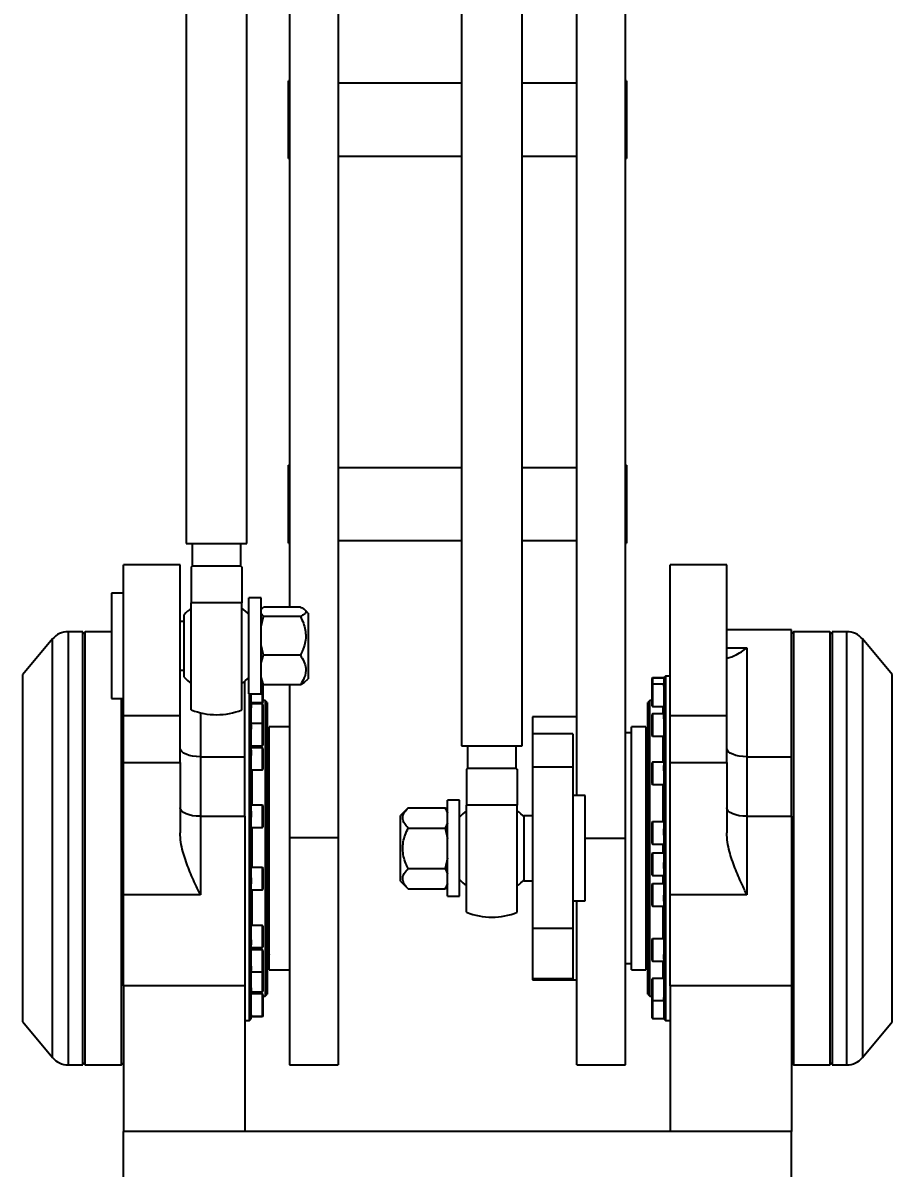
# Model space of a CAD drawing. Header units: millimetres. Extents: x 415 to 2018, y 500 to 823.
# Drawn here: x 1153.63 to 1175.1, y 707.58 to 735.87 of the extents above; entities that cross this region are included whole.
import ezdxf

# ---------------------------------------------------------------- set-up
doc = ezdxf.new("R2010")
doc.units = ezdxf.units.MM
doc.header["$PDSIZE"] = -1
doc.layers.get('Defpoints').update_dxf_attribs({"lineweight": 18})
doc.dimstyles.new('ISO-25', dxfattribs={"dimtxt": 2.5, "dimasz": 2.5, "dimexe": 1.25, "dimexo": 0.625, "dimtad": 1, "dimtoh": 1, "dimlfac": 10, "dimtxsty": 'Standard', "dimcen": 2.5, "dimadec": 0, "dimazin": 0, "dimtfac": 1, "dimtmove": 0, "dimatfit": 3, "dimfxl": 1, "dimarcsym": 0})

# ---------------------------------------------------------------- blocks, each defined once
blk = doc.blocks.new('*D61')
at = {"color": 0, "lineweight": -2}
for p, q in [((1155.093, 764.105), (1130.118, 764.105)), ((1131.368, 761.605), (1131.368, 687.427)), ((1153.743, 684.927), (1130.118, 684.927))]:
    blk.add_line(p, q, dxfattribs=at)
at = {"color": 0}
for points in [[(1130.951, 761.605), (1131.784, 761.605), (1131.368, 764.105)], [(1130.951, 687.427), (1131.784, 687.427), (1131.368, 684.927)]]:
    blk.add_solid(points, dxfattribs=at)
at = {"layer": 'Defpoints', "color": 0}
for p in [(1155.718, 764.105), (1131.368, 684.927), (1154.368, 684.927)]:
    blk.add_point(p, dxfattribs=at)
at = {"color": 0, "insert": (1129.493, 724.516), "char_height": 2.5, "width": 9.64286, "attachment_point": 5, "rotation": 90}
blk.add_mtext('\\A1;1021', dxfattribs=at)

msp = doc.modelspace()

# ---------------------------------------------------------------- linework, layer by layer
at = {"color": 161, "linetype": 'Continuous', "lineweight": 25, "true_color": 0x67adff}
for p, q in [((1157.6677, 758.0053), (1157.6677, 723.0053)), ((1159.1677, 723.0053), (1159.1677, 758.0053)), ((1160.2177, 755.4773), (1160.2177, 721.4372)), ((1161.4177, 755.4773), (1161.4177, 715.7387)), ((1168.5177, 715.7253), (1168.5177, 755.4773)), ((1167.3177, 716.7773), (1167.3177, 754.1773)), ((1164.4677, 753.0053), (1164.4677, 718.0053)), ((1165.9677, 718.0053), (1165.9677, 753.0053)), ((1160.2177, 734.4383), (1160.1927, 734.4383)), ((1160.1927, 732.5163), (1160.1927, 734.4383)), ((1168.5427, 734.4383), (1168.5177, 734.4383)), ((1168.5427, 734.4383), (1168.5427, 733.3367)), ((1164.4677, 734.3773), (1161.4177, 734.3773)), ((1167.3177, 734.3773), (1165.9677, 734.3773)), ((1168.5427, 733.3367), (1168.5427, 732.5163)), ((1160.1927, 732.5163), (1160.2177, 732.5163)), ((1161.4177, 732.5773), (1164.4677, 732.5773)), ((1165.9677, 732.5773), (1167.3177, 732.5773)), ((1168.5177, 732.5163), (1168.5427, 732.5163)), ((1160.2177, 724.9383), (1160.1927, 724.9383)), ((1160.1927, 723.0163), (1160.1927, 724.9383)), ((1164.4677, 724.8773), (1161.4177, 724.8773)), ((1167.3177, 724.8773), (1165.9677, 724.8773)), ((1168.5427, 724.9383), (1168.5177, 724.9383)), ((1168.5427, 724.9383), (1168.5427, 723.8367)), ((1168.5427, 723.8367), (1168.5427, 723.0163)), ((1161.4177, 723.0773), (1164.4677, 723.0773)), ((1165.9677, 723.0773), (1167.3177, 723.0773)), ((1157.6677, 723.0053), (1157.8739, 723.0053)), ((1157.8177, 723.0053), (1157.8177, 722.4493)), ((1157.8739, 723.0053), (1159.1677, 723.0053)), ((1159.0177, 722.4493), (1159.0177, 723.0053)), ((1160.1927, 723.0163), (1160.2177, 723.0163)), ((1168.5177, 723.0163), (1168.5427, 723.0163)), ((1157.5177, 722.4773), (1156.1177, 722.4773)), ((1156.1177, 718.7453), (1156.1177, 722.4773)), ((1157.5177, 718.7453), (1157.5177, 722.4773)), ((1157.8177, 722.4493), (1157.7927, 722.4181)), ((1157.7927, 722.428), (1157.7927, 721.5388)), ((1159.0177, 722.4493), (1157.8177, 722.4493)), ((1159.0427, 722.4181), (1159.0177, 722.4493)), ((1159.0427, 722.428), (1159.0427, 721.5388)), ((1171.0177, 722.4773), (1169.6177, 722.4773)), ((1169.6177, 718.7453), (1169.6177, 722.4773)), ((1171.0177, 718.7453), (1171.0177, 722.4773)), ((1156.1177, 721.7773), (1155.8177, 721.7773)), ((1155.8177, 721.7773), (1155.8177, 719.1773)), ((1159.5177, 721.6623), (1159.2177, 721.6623)), ((1159.2177, 720.4773), (1159.2177, 721.6623)), ((1159.5177, 720.4773), (1159.5177, 721.6623)), ((1157.7927, 718.8964), (1157.7927, 721.5388)), ((1159.0427, 721.5388), (1157.7927, 721.5388)), ((1159.0427, 718.8964), (1159.0427, 721.5388)), ((1159.5177, 721.3767), (1159.5763, 721.4372)), ((1160.4862, 721.4372), (1159.5763, 721.4372)), ((1160.6777, 721.2873), (1160.5928, 721.3723)), ((1157.6177, 719.7073), (1157.6177, 721.2473)), ((1159.5763, 721.2049), (1159.5177, 721.2653)), ((1159.5177, 720.9552), (1159.5763, 721.2049)), ((1160.4862, 721.2049), (1159.5763, 721.2049)), ((1160.6777, 721.2873), (1160.6777, 719.6673)), ((1155.1177, 720.8273), (1154.7519, 720.8273)), ((1154.7519, 720.8273), (1154.7519, 710.1273)), ((1155.1677, 720.8273), (1155.1177, 720.7773)), ((1155.1177, 710.1273), (1155.1177, 720.8273)), ((1155.8177, 720.8273), (1155.1677, 720.8273)), ((1155.1677, 710.1273), (1155.1677, 720.8273)), ((1157.6177, 721.0773), (1157.5177, 721.0773)), ((1172.6177, 720.8773), (1171.0177, 720.8773)), ((1172.6177, 717.7374), (1172.6177, 720.8773)), ((1172.6677, 720.8273), (1172.6177, 720.7773)), ((1173.5677, 720.8273), (1172.6677, 720.8273)), ((1172.6677, 720.8273), (1172.6677, 719.6035)), ((1173.6177, 720.7773), (1173.5677, 720.8273)), ((1173.5677, 720.8273), (1173.5677, 719.6035)), ((1173.9835, 720.8273), (1173.6177, 720.8273)), ((1173.6177, 720.8273), (1173.6177, 715.0155)), ((1173.9835, 715.0155), (1173.9835, 720.8273)), ((1154.3678, 720.6474), (1153.6336, 719.7664)), ((1154.3678, 715.3593), (1154.3678, 720.6474)), ((1175.1018, 719.7664), (1174.3676, 720.6474)), ((1174.3676, 720.6474), (1174.3676, 710.3072)), ((1159.2177, 719.2923), (1159.2177, 720.4773)), ((1159.5763, 720.245), (1159.5177, 720.4946)), ((1159.5177, 719.2923), (1159.5177, 720.4773)), ((1159.5177, 720.0558), (1159.5763, 720.245)), ((1160.4862, 720.245), (1159.5763, 720.245)), ((1171.0177, 720.4306), (1171.5177, 720.4306)), ((1171.5177, 720.4306), (1171.5177, 717.7374)), ((1153.6336, 711.1883), (1153.6336, 719.7664)), ((1157.5177, 719.8773), (1157.6177, 719.8773)), ((1159.5763, 719.5175), (1159.5177, 719.7067)), ((1169.1877, 719.6844), (1169.1677, 719.6644)), ((1169.1877, 719.6822), (1169.1677, 719.6622)), ((1169.4677, 719.6844), (1169.1877, 719.6844)), ((1169.1877, 719.6844), (1169.1877, 719.6822)), ((1169.4677, 719.6822), (1169.1877, 719.6822)), ((1169.1877, 719.6822), (1169.1877, 719.6193)), ((1169.5027, 719.7273), (1169.4677, 719.6923)), ((1169.4677, 719.6923), (1169.4677, 719.6822)), ((1169.4677, 719.6625), (1169.4677, 719.6822)), ((1169.6177, 719.7273), (1169.5027, 719.7273)), ((1169.5027, 719.7273), (1169.5027, 718.7552)), ((1175.1018, 715.1071), (1175.1018, 719.7664)), ((1159.1177, 717.7374), (1159.1177, 719.6079)), ((1159.5177, 719.5779), (1159.5763, 719.5175)), ((1159.5477, 719.08), (1159.5477, 719.5504)), ((1159.5677, 719.1), (1159.5677, 719.5287)), ((1160.4862, 719.5175), (1159.5763, 719.5175)), ((1160.2177, 719.5175), (1160.2177, 715.7387)), ((1160.5928, 719.5824), (1160.6777, 719.6673)), ((1169.1677, 719.6644), (1169.1677, 719.6622)), ((1169.1677, 719.6622), (1169.1677, 719.6039)), ((1169.1677, 719.6039), (1169.1677, 719.5091)), ((1169.1877, 719.5291), (1169.1677, 719.5091)), ((1169.1677, 719.5091), (1169.1677, 719.4507)), ((1169.1677, 719.4507), (1169.1677, 718.9991)), ((1169.1877, 719.6193), (1169.1877, 719.5291)), ((1169.4677, 719.5291), (1169.1877, 719.5291)), ((1169.1877, 719.5291), (1169.1877, 719.4662)), ((1169.1877, 719.4662), (1169.1877, 718.9791)), ((1169.4677, 719.6625), (1169.4677, 719.529)), ((1169.4677, 719.4845), (1169.4677, 719.529)), ((1169.4677, 719.4845), (1169.4677, 718.776)), ((1172.6677, 719.6035), (1172.6677, 710.1273)), ((1173.5677, 719.6035), (1173.5677, 710.1273)), ((1155.8177, 719.1773), (1156.1177, 719.1773)), ((1156.0677, 710.1273), (1156.0677, 719.1773)), ((1159.2177, 719.2923), (1159.5177, 719.2923)), ((1159.2327, 711.2273), (1159.2327, 719.2923)), ((1159.2677, 719.0342), (1159.2677, 719.2923)), ((1159.6177, 719.1273), (1159.5677, 719.1273)), ((1159.6677, 719.0773), (1159.6177, 719.1273)), ((1159.6177, 719.1273), (1159.6177, 711.8273)), ((1169.1177, 719.1273), (1169.0677, 719.0773)), ((1169.1677, 719.1273), (1169.1177, 719.1273)), ((1169.1177, 718.2924), (1169.1177, 719.1273)), ((1159.2677, 719.08), (1159.5477, 719.08)), ((1159.5477, 719.0468), (1159.2677, 719.0468)), ((1159.2677, 719.0342), (1159.2677, 718.9504)), ((1159.2677, 718.5246), (1159.2677, 718.9504)), ((1159.2877, 719.08), (1159.2877, 719.0468)), ((1159.5477, 719.08), (1159.5677, 719.1)), ((1159.5677, 719.0268), (1159.5477, 719.0468)), ((1159.5477, 718.5584), (1159.5477, 719.0468)), ((1159.5677, 718.5384), (1159.5677, 719.0268)), ((1159.6677, 719.0773), (1159.6677, 711.8773)), ((1169.0677, 713.1858), (1169.0677, 719.0773)), ((1169.1677, 718.9991), (1169.1877, 718.9791)), ((1169.1877, 718.9791), (1169.4677, 718.9791)), ((1169.4477, 718.7988), (1169.4477, 718.9791)), ((1157.5177, 718.7453), (1156.1177, 718.7453)), ((1156.1177, 717.5955), (1156.1177, 718.7453)), ((1157.5177, 717.5955), (1157.5177, 718.7453)), ((1158.0177, 718.8251), (1158.0177, 717.7374)), ((1159.5477, 718.5584), (1159.2677, 718.5584)), ((1159.5677, 718.5384), (1159.5477, 718.5584)), ((1159.5477, 718.0084), (1159.5477, 718.5584)), ((1167.3177, 718.7273), (1166.2177, 718.7273)), ((1166.2177, 718.7273), (1166.2177, 718.3022)), ((1169.1877, 718.7988), (1169.1677, 718.7788)), ((1169.1677, 718.7788), (1169.1677, 718.7204)), ((1169.1677, 718.7204), (1169.1677, 718.2688)), ((1169.4677, 718.7988), (1169.1877, 718.7988)), ((1169.1877, 718.7988), (1169.1877, 718.7359)), ((1169.1877, 718.7359), (1169.1877, 718.2488)), ((1169.4677, 718.6793), (1169.4677, 718.776)), ((1169.4677, 718.6793), (1169.4677, 717.5207)), ((1169.5027, 718.7552), (1169.5027, 711.2273)), ((1171.0177, 718.7453), (1169.6177, 718.7453)), ((1169.6177, 717.5955), (1169.6177, 718.7453)), ((1171.0177, 717.5955), (1171.0177, 718.7453)), ((1159.2677, 718.5246), (1159.2677, 718.4177)), ((1159.2677, 717.8979), (1159.2677, 718.4177)), ((1159.5677, 718.0284), (1159.5677, 718.5384)), ((1159.7177, 718.3273), (1159.6677, 718.3773)), ((1160.2177, 718.4773), (1159.7177, 718.4773)), ((1159.7177, 715.4773), (1159.7177, 718.4773)), ((1167.2177, 718.3022), (1166.2177, 718.3022)), ((1166.2177, 718.3022), (1166.2177, 717.4773)), ((1167.2177, 718.3022), (1167.2177, 717.4773)), ((1168.6677, 718.3273), (1168.5177, 718.3273)), ((1169.0177, 718.4773), (1168.6677, 718.4773)), ((1168.6677, 712.4773), (1168.6677, 718.4773)), ((1169.0177, 718.4773), (1169.0177, 712.4773)), ((1169.0677, 718.3773), (1169.0177, 718.3273)), ((1169.1177, 711.8273), (1169.1177, 718.2924)), ((1169.1677, 718.2688), (1169.1877, 718.2488)), ((1159.2677, 718.0084), (1159.5477, 718.0084)), ((1159.2877, 718.0084), (1159.2877, 717.9621)), ((1159.5477, 718.0084), (1159.5677, 718.0284)), ((1164.4677, 718.0053), (1164.6739, 718.0053)), ((1164.6177, 718.0053), (1164.6177, 717.4493)), ((1164.6739, 718.0053), (1165.9677, 718.0053)), ((1165.8177, 717.4493), (1165.8177, 718.0053)), ((1169.1877, 718.2488), (1169.4677, 718.2488)), ((1169.4477, 717.6047), (1169.4477, 718.2488)), ((1158.0177, 717.7374), (1158.0177, 716.2668)), ((1158.0177, 717.7374), (1159.1177, 717.7374)), ((1159.1177, 716.2668), (1159.1177, 717.7374)), ((1159.5477, 717.9621), (1159.2677, 717.9621)), ((1159.2677, 717.8979), (1159.2677, 717.7721)), ((1159.2677, 716.3931), (1159.2677, 717.7721)), ((1159.5677, 717.9421), (1159.5477, 717.9621)), ((1159.5477, 717.4121), (1159.5477, 717.9621)), ((1159.5677, 717.4321), (1159.5677, 717.9421)), ((1171.5177, 717.7374), (1171.5177, 716.2668)), ((1171.5177, 717.7374), (1172.6177, 717.7374)), ((1172.6177, 716.2668), (1172.6177, 717.7374)), ((1156.1177, 717.5955), (1157.5177, 717.5955)), ((1156.1177, 714.3245), (1156.1177, 717.5955)), ((1157.5177, 717.5955), (1157.5177, 715.8616)), ((1159.2677, 717.4121), (1159.5477, 717.4121)), ((1159.2877, 717.4121), (1159.2877, 716.541)), ((1159.5477, 717.4121), (1159.5677, 717.4321)), ((1164.6177, 717.4493), (1164.5927, 717.4181)), ((1164.5927, 717.428), (1164.5927, 716.5388)), ((1165.8177, 717.4493), (1164.6177, 717.4493)), ((1165.8427, 717.4181), (1165.8177, 717.4493)), ((1165.8427, 717.428), (1165.8427, 716.5388)), ((1167.2177, 717.4773), (1166.2177, 717.4773)), ((1166.2177, 717.4773), (1166.2177, 713.493)), ((1167.2177, 717.4773), (1167.2177, 713.493)), ((1169.1877, 717.6047), (1169.1677, 717.5847)), ((1169.1677, 717.5847), (1169.1677, 717.5264)), ((1169.1677, 717.5264), (1169.1677, 717.0747)), ((1169.4677, 717.6047), (1169.1877, 717.6047)), ((1169.1877, 717.6047), (1169.1877, 717.5418)), ((1169.1877, 717.5418), (1169.1877, 717.0547)), ((1169.4677, 717.3866), (1169.4677, 717.5207)), ((1169.6177, 717.5955), (1171.0177, 717.5955)), ((1169.6177, 714.3245), (1169.6177, 717.5955)), ((1171.0177, 717.5955), (1171.0177, 715.8616)), ((1169.4677, 717.3866), (1169.4677, 715.9544)), ((1169.1677, 717.0747), (1169.1877, 717.0547)), ((1169.1877, 717.0547), (1169.4677, 717.0547)), ((1169.4477, 716.1286), (1169.4477, 717.0547)), ((1164.4177, 716.6623), (1164.1177, 716.6623)), ((1164.1177, 715.4773), (1164.1177, 716.6623)), ((1164.4177, 715.4773), (1164.4177, 716.6623)), ((1167.5177, 716.7773), (1167.2177, 716.7773)), ((1167.5177, 715.6874), (1167.5177, 716.7773)), ((1159.5477, 716.541), (1159.2677, 716.541)), ((1159.2677, 716.3931), (1159.2677, 716.2444)), ((1159.5677, 716.521), (1159.5477, 716.541)), ((1159.5477, 715.991), (1159.5477, 716.541)), ((1159.5677, 716.011), (1159.5677, 716.521)), ((1163.1492, 716.4788), (1162.9577, 716.2873)), ((1162.9577, 715.4773), (1162.9577, 716.2873)), ((1163.1492, 716.4788), (1164.0591, 716.4788)), ((1164.1177, 716.3773), (1164.0591, 716.4788)), ((1164.0591, 716.4788), (1164.1177, 716.3486)), ((1164.5927, 713.8964), (1164.5927, 716.5388)), ((1165.8427, 716.5388), (1164.5927, 716.5388)), ((1165.8427, 713.8964), (1165.8427, 716.5388)), ((1158.0177, 716.2668), (1158.0177, 714.3245)), ((1158.0177, 716.2668), (1159.1177, 716.2668)), ((1159.1177, 716.2668), (1159.1177, 712.0814)), ((1159.2677, 714.7489), (1159.2677, 716.2444)), ((1159.5477, 715.991), (1159.5677, 716.011)), ((1164.1177, 716.1083), (1164.0591, 715.9781)), ((1166.2177, 716.2773), (1166.0177, 716.2773)), ((1166.0177, 715.6066), (1166.0177, 716.2773)), ((1169.1877, 716.1286), (1169.1677, 716.1086)), ((1169.1677, 716.1086), (1169.1677, 716.0503)), ((1169.1677, 716.0503), (1169.1677, 715.5986)), ((1169.4677, 716.1286), (1169.1877, 716.1286)), ((1169.1877, 716.1286), (1169.1877, 716.0657)), ((1169.1877, 716.0657), (1169.1877, 715.5786)), ((1171.5177, 716.2668), (1171.5177, 714.3245)), ((1171.5177, 716.2668), (1172.6177, 716.2668)), ((1172.6177, 716.2668), (1172.6177, 712.0814)), ((1159.2677, 715.991), (1159.5477, 715.991)), ((1159.2877, 715.991), (1159.2877, 714.9998)), ((1161.4177, 715.7387), (1160.2177, 715.7387)), ((1160.2177, 715.7387), (1160.2177, 710.1273)), ((1161.4177, 715.7387), (1161.4177, 710.1273)), ((1163.1492, 715.9781), (1164.0591, 715.9781)), ((1164.0591, 715.9781), (1164.1177, 715.7176)), ((1167.5177, 715.7253), (1168.5177, 715.7253)), ((1168.5177, 710.1273), (1168.5177, 715.7253)), ((1169.4677, 715.8032), (1169.4677, 715.9544)), ((1169.4677, 715.8032), (1169.4677, 715.1282)), ((1159.7177, 712.4773), (1159.7177, 715.4773)), ((1162.9577, 714.6673), (1162.9577, 715.4773)), ((1164.1177, 714.2923), (1164.1177, 715.4773)), ((1164.4177, 714.2923), (1164.4177, 715.4773)), ((1166.0177, 714.6773), (1166.0177, 715.6066)), ((1167.5177, 714.1773), (1167.5177, 715.6874)), ((1169.1677, 715.5986), (1169.1877, 715.5786)), ((1169.1877, 715.5786), (1169.4677, 715.5786)), ((1169.4477, 715.3543), (1169.4477, 715.5786)), ((1154.3678, 710.3072), (1154.3678, 715.3593)), ((1164.1177, 715.237), (1164.0591, 714.9766)), ((1169.1877, 715.3543), (1169.1677, 715.3343)), ((1169.1677, 715.3343), (1169.1677, 715.276)), ((1169.1677, 715.276), (1169.1677, 714.8243)), ((1169.4677, 715.3543), (1169.1877, 715.3543)), ((1169.1877, 715.3543), (1169.1877, 715.2914)), ((1169.1877, 715.2914), (1169.1877, 714.8043)), ((1159.5477, 714.9998), (1159.2677, 714.9998)), ((1159.5677, 714.9798), (1159.5477, 714.9998)), ((1159.5477, 714.4498), (1159.5477, 714.9998)), ((1159.5677, 714.4698), (1159.5677, 714.9798)), ((1163.1492, 714.9766), (1164.0591, 714.9766)), ((1164.0591, 714.9766), (1164.1177, 714.8464)), ((1169.4677, 714.9771), (1169.4677, 715.1282)), ((1169.4677, 714.9771), (1169.4677, 714.3154)), ((1173.6177, 715.0155), (1173.6177, 710.1273)), ((1173.9835, 710.1273), (1173.9835, 715.0155)), ((1175.1018, 711.1883), (1175.1018, 715.1071)), ((1159.2677, 714.7489), (1159.2677, 714.5999)), ((1159.2677, 713.2156), (1159.2677, 714.5999)), ((1162.9577, 714.6673), (1163.1492, 714.4758)), ((1164.1177, 714.6061), (1164.0591, 714.4758)), ((1166.0177, 714.6773), (1166.2177, 714.6773)), ((1169.1677, 714.8243), (1169.1877, 714.8043)), ((1169.1877, 714.5953), (1169.1677, 714.5753)), ((1169.1877, 714.8043), (1169.4677, 714.8043)), ((1169.4677, 714.5953), (1169.1877, 714.5953)), ((1169.1877, 714.5953), (1169.1877, 714.5324)), ((1169.4477, 714.5953), (1169.4477, 714.8043)), ((1158.0177, 714.3245), (1156.1177, 714.3245)), ((1156.1177, 712.0814), (1156.1177, 714.3245)), ((1159.2677, 714.4498), (1159.5477, 714.4498)), ((1159.2877, 714.4498), (1159.2877, 713.5732)), ((1159.5477, 714.4498), (1159.5677, 714.4698)), ((1163.1492, 714.4758), (1164.0591, 714.4758)), ((1164.0591, 714.4758), (1164.1177, 714.5773)), ((1169.1677, 714.5753), (1169.1677, 714.5169)), ((1169.1677, 714.5169), (1169.1677, 714.0653)), ((1169.1877, 714.5324), (1169.1877, 714.0453)), ((1169.4677, 714.1703), (1169.4677, 714.3154)), ((1171.5177, 714.3245), (1169.6177, 714.3245)), ((1169.6177, 712.0814), (1169.6177, 714.3245)), ((1164.1177, 714.2923), (1164.4177, 714.2923)), ((1167.2177, 714.1773), (1167.5177, 714.1773)), ((1167.3177, 710.1273), (1167.3177, 714.1773)), ((1169.1677, 714.0653), (1169.1877, 714.0453)), ((1169.1877, 714.0453), (1169.4677, 714.0453)), ((1169.4477, 713.238), (1169.4477, 714.0453)), ((1169.4677, 714.1703), (1169.4677, 712.8533)), ((1159.5477, 713.5732), (1159.2677, 713.5732)), ((1159.5677, 713.5532), (1159.5477, 713.5732)), ((1159.5477, 713.0232), (1159.5477, 713.5732)), ((1159.5677, 713.0432), (1159.5677, 713.5532)), ((1167.2177, 713.493), (1166.2177, 713.493)), ((1166.2177, 713.493), (1166.2177, 712.2528)), ((1167.2177, 713.493), (1167.2177, 712.2528)), ((1159.2677, 713.2156), (1159.2677, 713.089)), ((1169.0677, 711.8773), (1169.0677, 713.1858)), ((1169.1877, 713.238), (1169.1677, 713.218)), ((1169.1677, 713.218), (1169.1677, 713.1597)), ((1169.4677, 713.238), (1169.1877, 713.238)), ((1169.1877, 713.238), (1169.1877, 713.1751)), ((1169.1877, 713.1751), (1169.1877, 712.688)), ((1159.2677, 712.5652), (1159.2677, 713.089)), ((1159.2677, 713.0232), (1159.5477, 713.0232)), ((1159.5477, 712.9723), (1159.2677, 712.9723)), ((1159.2877, 713.0232), (1159.2877, 712.9723)), ((1159.5477, 713.0232), (1159.5677, 713.0432)), ((1159.5677, 712.9523), (1159.5477, 712.9723)), ((1159.5477, 712.4223), (1159.5477, 712.9723)), ((1159.5677, 712.4423), (1159.5677, 712.9523)), ((1169.1677, 713.1597), (1169.1677, 712.708)), ((1159.6677, 712.5773), (1159.7177, 712.6273)), ((1159.7177, 712.8594), (1159.7177, 712.8574)), ((1168.5177, 712.6273), (1168.6677, 712.6273)), ((1169.0177, 712.6273), (1169.0677, 712.5773)), ((1169.1677, 712.708), (1169.1877, 712.688)), ((1169.1877, 712.688), (1169.4677, 712.688)), ((1169.4477, 712.2636), (1169.4477, 712.688)), ((1169.4677, 712.7363), (1169.4677, 712.8533)), ((1169.4677, 712.7363), (1169.4677, 711.7908)), ((1159.2677, 712.5652), (1159.2677, 712.4574)), ((1159.2677, 712.0267), (1159.2677, 712.4574)), ((1159.2677, 712.4223), (1159.5477, 712.4223)), ((1159.5477, 712.4223), (1159.5677, 712.4423)), ((1159.5477, 711.9283), (1159.5477, 712.4223)), ((1159.5677, 711.9483), (1159.5677, 712.4423)), ((1159.7177, 712.4773), (1160.2177, 712.4773)), ((1168.6677, 712.4773), (1169.0177, 712.4773)), ((1159.1177, 712.0814), (1156.1177, 712.0814)), ((1156.1177, 712.0814), (1156.1177, 708.4773)), ((1159.1177, 712.0814), (1159.1177, 708.4773)), ((1167.2177, 712.2528), (1166.2177, 712.2528)), ((1166.2177, 712.2528), (1166.2177, 712.2273)), ((1166.2177, 712.2273), (1167.3177, 712.2273)), ((1169.1877, 712.2636), (1169.1677, 712.2436)), ((1169.1677, 712.2436), (1169.1677, 712.1853)), ((1169.1677, 712.1853), (1169.1677, 711.7336)), ((1169.4677, 712.2636), (1169.1877, 712.2636)), ((1169.1877, 712.2636), (1169.1877, 712.2007)), ((1169.1877, 712.2007), (1169.1877, 711.7136)), ((1172.6177, 712.0814), (1169.6177, 712.0814)), ((1169.6177, 712.0814), (1169.6177, 708.4773)), ((1172.6177, 712.0814), (1172.6177, 708.4773)), ((1159.2677, 712.0267), (1159.2677, 711.9417)), ((1159.2677, 711.363), (1159.2677, 711.9417)), ((1159.2677, 711.9283), (1159.5477, 711.9283)), ((1159.5477, 711.8819), (1159.2677, 711.8819)), ((1159.2877, 711.9283), (1159.2877, 711.8819)), ((1159.5477, 711.9283), (1159.5677, 711.9483)), ((1159.5677, 711.8619), (1159.5477, 711.8819)), ((1159.5477, 711.3319), (1159.5477, 711.8819)), ((1159.5677, 711.3519), (1159.5677, 711.8619)), ((1159.5677, 711.8273), (1159.6177, 711.8273)), ((1159.6177, 711.8273), (1159.6677, 711.8773)), ((1169.0677, 711.8773), (1169.1177, 711.8273)), ((1169.1177, 711.8273), (1169.1677, 711.8273)), ((1169.4677, 711.7196), (1169.4677, 711.7908)), ((1169.1677, 711.7336), (1169.1877, 711.7136)), ((1169.1677, 711.7336), (1169.1677, 711.2903)), ((1169.1877, 711.7136), (1169.4677, 711.7136)), ((1169.1877, 711.7136), (1169.1877, 711.2703)), ((1169.4677, 711.7196), (1169.4677, 711.2894)), ((1173.6177, 711.6087), (1173.6177, 711.6074)), ((1153.6336, 711.1883), (1154.3678, 710.3072)), ((1159.1177, 711.2273), (1159.2327, 711.2273)), ((1159.2327, 711.2273), (1159.2677, 711.2623)), ((1159.2677, 711.363), (1159.2677, 711.3319)), ((1159.2677, 711.2623), (1159.2677, 711.3327)), ((1159.2677, 711.3319), (1159.5477, 711.3319)), ((1159.2677, 711.3247), (1159.5477, 711.3247)), ((1159.5477, 711.3319), (1159.5677, 711.3519)), ((1159.5477, 711.3247), (1159.5677, 711.3447)), ((1159.5477, 711.3247), (1159.5477, 711.3319)), ((1159.5677, 711.3447), (1159.5677, 711.3519)), ((1169.1677, 711.2903), (1169.1877, 711.2703)), ((1169.1877, 711.2703), (1169.4677, 711.2703)), ((1169.4677, 711.2703), (1169.4677, 711.2894)), ((1169.4677, 711.2703), (1169.4677, 711.2623)), ((1169.4677, 711.2623), (1169.5027, 711.2273)), ((1169.5027, 711.2273), (1169.6177, 711.2273)), ((1174.3676, 710.3072), (1175.1018, 711.1883)), ((1154.7519, 710.1273), (1155.1177, 710.1273)), ((1155.1177, 710.1773), (1155.1677, 710.1273)), ((1155.1677, 710.1273), (1156.0677, 710.1273)), ((1156.0677, 710.1273), (1156.1177, 710.1773)), ((1160.2177, 710.1273), (1161.4177, 710.1273)), ((1167.3177, 710.1273), (1168.5177, 710.1273)), ((1172.6177, 710.1773), (1172.6677, 710.1273)), ((1172.6677, 710.1273), (1173.5677, 710.1273)), ((1173.5677, 710.1273), (1173.6177, 710.1773)), ((1173.6177, 710.1273), (1173.9835, 710.1273)), ((1156.1177, 706.6773), (1156.1177, 708.4773)), ((1172.6177, 708.4773), (1156.1177, 708.4773)), ((1159.1177, 708.4773), (1156.1177, 708.4773)), ((1172.6177, 708.4773), (1169.6177, 708.4773)), ((1172.6177, 706.6773), (1172.6177, 708.4773))]:
    msp.add_line(p, q, dxfattribs=at)
for points in [[(1158.0177, 717.7374), (1157.9202, 717.7414), (1157.8264, 717.7533), (1157.7399, 717.7727), (1157.6642, 717.7987), (1157.602, 717.8304), (1157.5558, 717.8666), (1157.5273, 717.9058), (1157.5177, 717.9467)], [(1171.5177, 717.7374), (1171.4202, 717.7414), (1171.3264, 717.7533), (1171.2399, 717.7727), (1171.1642, 717.7987), (1171.102, 717.8304), (1171.0558, 717.8666), (1171.0273, 717.9058), (1171.0177, 717.9467)], [(1158.0177, 716.2668), (1157.9202, 716.2708), (1157.8264, 716.2827), (1157.7399, 716.302), (1157.6642, 716.3281), (1157.602, 716.3598), (1157.5558, 716.3959), (1157.5273, 716.4352), (1157.5177, 716.476)], [(1171.5177, 716.2668), (1171.4202, 716.2708), (1171.3264, 716.2827), (1171.2399, 716.302), (1171.1642, 716.3281), (1171.102, 716.3598), (1171.0558, 716.3959), (1171.0273, 716.4352), (1171.0177, 716.476)]]:
    msp.add_lwpolyline(points, dxfattribs=at)
for centre, radius, start, end in [((1158.4177, 720.5425), 1.0662, 125.88782, 138.6195), ((1158.4177, 720.5425), 1.0662, 41.3805, 54.11218), ((1154.7519, 720.3273), 0.5, 90, 140.19443), ((1173.9835, 720.3273), 0.5, 39.80557, 90), ((1158.4177, 720.4121), 1.0662, 221.3805, 234.11218), ((1158.4177, 720.4121), 1.0662, 305.88782, 318.6195), ((1158.4177, 720.4773), 1.7, 248.42942, 291.57058), ((1165.2177, 715.5425), 1.0662, 125.88782, 138.6195), ((1165.2177, 715.5425), 1.0662, 41.3805, 54.11218), ((1165.2177, 715.4121), 1.0662, 221.3805, 234.11218), ((1165.2177, 715.4121), 1.0662, 305.88782, 318.6195), ((1165.2177, 715.4773), 1.7, 248.42942, 291.57058), ((1154.7519, 710.6273), 0.5, 219.80557, 270), ((1173.9835, 710.6273), 0.5, 270, 320.19443)]:
    msp.add_arc(centre, radius, start, end, dxfattribs=at)
for points, knots in [([(1160.4862, 721.4372), (1160.5176, 721.4212), (1160.5815, 721.3889), (1160.6348, 721.3288), (1160.6027, 721.2644), (1160.522, 721.2231), (1160.4862, 721.2049)], [0, 0, 0, 0, 0.07971685, 0.16215926, 0.27691009, 0.36827731, 0.36827731, 0.36827731, 0.36827731]), ([(1160.4862, 721.2049), (1160.5133, 721.1491), (1160.5649, 721.0428), (1160.6111, 720.8749), (1160.6268, 720.7049), (1160.6026, 720.533), (1160.5522, 720.3785), (1160.5062, 720.2854), (1160.4862, 720.245)], [0, 0, 0, 0, 0.1849617, 0.3528494, 0.5204096, 0.6958397, 0.8717051, 1.006108, 1.006108, 1.006108, 1.006108]), ([(1160.4862, 720.245), (1160.5176, 720.1952), (1160.5815, 720.0938), (1160.6348, 719.9057), (1160.6027, 719.7039), (1160.522, 719.5748), (1160.4862, 719.5175)], [0, 0, 0, 0, 0.17023549, 0.34629173, 0.59134144, 0.78645627, 0.78645627, 0.78645627, 0.78645627]), ([(1171.0346, 720.1826), (1171.0347, 720.1825), (1171.0407, 720.18), (1171.0954, 720.1923), (1171.2062, 720.2332), (1171.364, 720.3191), (1171.4708, 720.3939), (1171.5173, 720.4302), (1171.5177, 720.4306)], [0, 0, 0, 0, 0.00285112, 0.09313751, 0.25524889, 0.42133453, 0.54733865, 0.54848833, 0.54848833, 0.54848833, 0.54848833]), ([(1160.4862, 719.5175), (1160.5201, 719.5333), (1160.567, 719.5551), (1160.5846, 719.579), (1160.5895, 719.5857)], [0, 0, 0, 0, 0.09047494, 0.12521819, 0.12521819, 0.12521819, 0.12521819]), ([(1163.1492, 715.9781), (1163.1178, 716.0124), (1163.0539, 716.0822), (1163.0006, 716.2116), (1163.0327, 716.3505), (1163.1134, 716.4394), (1163.1492, 716.4788)], [0, 0, 0, 0, 0.12588608, 0.25607654, 0.43728663, 0.5815707, 0.5815707, 0.5815707, 0.5815707]), ([(1158.0177, 714.3245), (1158.0173, 714.3254), (1157.9741, 714.4157), (1157.8705, 714.6356), (1157.7143, 714.9917), (1157.5966, 715.3398), (1157.5298, 715.6318), (1157.5217, 715.7851), (1157.5177, 715.8616)], [0, 0, 0, 0, 0.0030073, 0.3037172, 0.7306702, 1.1567385, 1.3927837, 1.6283611, 1.6283611, 1.6283611, 1.6283611]), ([(1163.1492, 714.9766), (1163.1293, 715.0187), (1163.0832, 715.1158), (1163.0329, 715.2771), (1163.0087, 715.4564), (1163.0243, 715.6338), (1163.0705, 715.8089), (1163.1222, 715.9199), (1163.1492, 715.9781)], [0, 0, 0, 0, 0.139731, 0.3225682, 0.5049536, 0.6791568, 0.8536997, 1.0459946, 1.0459946, 1.0459946, 1.0459946]), ([(1171.5177, 714.3245), (1171.5173, 714.3254), (1171.4741, 714.4157), (1171.3705, 714.6356), (1171.2143, 714.9917), (1171.0966, 715.3398), (1171.0298, 715.6318), (1171.0217, 715.7851), (1171.0177, 715.8616)], [0, 0, 0, 0, 0.0030073, 0.3037175, 0.7306702, 1.1567388, 1.392784, 1.6283614, 1.6283614, 1.6283614, 1.6283614]), ([(1163.1492, 714.4758), (1163.1178, 714.5101), (1163.0539, 714.5799), (1163.0006, 714.7094), (1163.0327, 714.8483), (1163.1134, 714.9372), (1163.1492, 714.9766)], [0, 0, 0, 0, 0.12588608, 0.25607654, 0.43728663, 0.5815707, 0.5815707, 0.5815707, 0.5815707])]:
    msp.add_open_spline(points, degree=3, knots=knots, dxfattribs=at)

# ---------------------------------------------------------------- dimensions: what is measured, and where the dimension line sits
dim = msp.add_linear_dim(base=(1131.3676, 684.9273), p1=(1155.7177, 764.1055), p2=(1154.3677, 684.9273), angle=90, text='1021', dimstyle='ISO-25', override={"dimsah": 1, "dimtolj": 1})
dim.commit()
dim.dimension.update_dxf_attribs({"geometry": '*D61', "text_midpoint": (1129.4926, 724.5164)})

doc.saveas('drawing.dxf')
